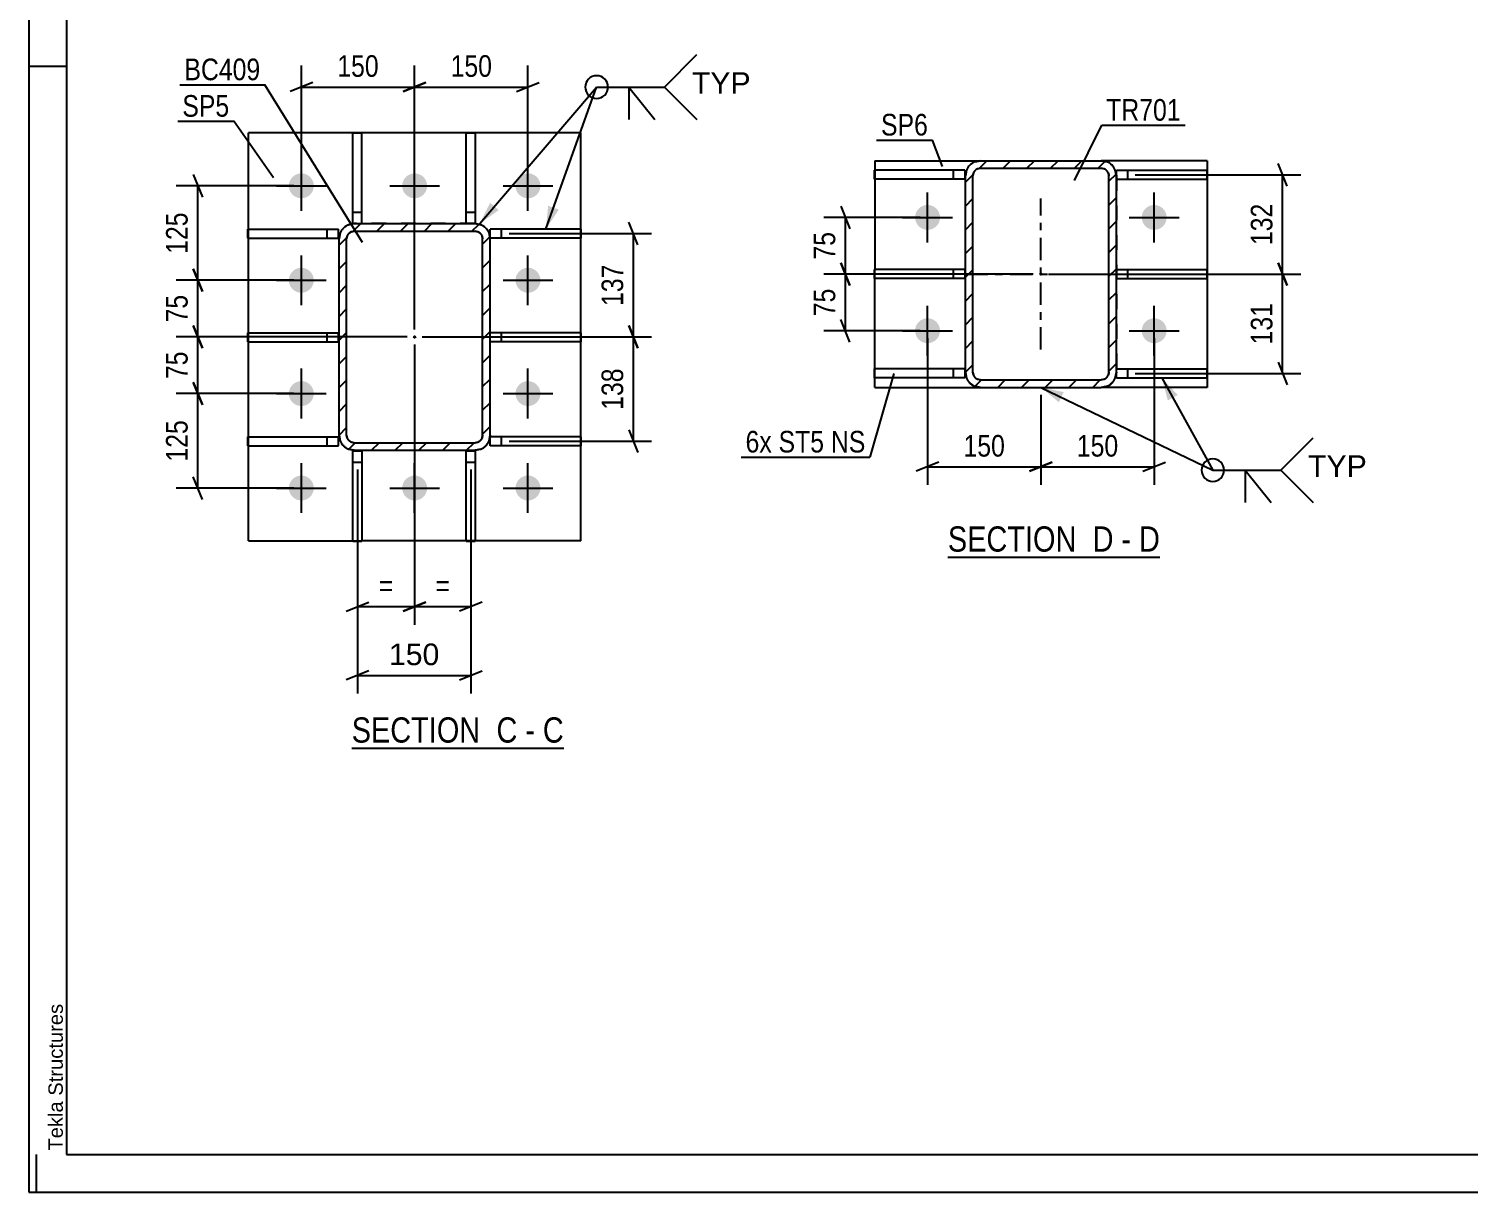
# Model space of a CAD drawing. Header units: millimetres. Extents: x -75 to 766, y -443 to 151.
# Drawn here: x -75.3 to 115.4, y -442.7 to -288.7 of the extents above; entities that cross this region are included whole.
import ezdxf

# ---------------------------------------------------------------- set-up
doc = ezdxf.new("R2010")
doc.units = ezdxf.units.MM
doc.linetypes.add('DXK_LINE_DOT2', pattern=[3.9198, 1.9599, -1.9599])
doc.linetypes.add('DXK_LINE_DOT3', pattern=[5.9187, 2.979, -0.9799, 0.9799, -0.9799])
doc.styles.add('Arial', font='ARIAL.TTF', dxfattribs={"height": 0.2})
doc.styles.add('Arial Narrow', font='ARIALN.TTF', dxfattribs={"height": 0.2})

# ---------------------------------------------------------------- blocks, each defined once
blk = doc.blocks.new('Unknown-761549991-1163')
at = {"color": 5, "linetype": 'Continuous'}
for p, q in [((-75.27, 151.27), (-75.27, -442.73)), ((-70.27, 146.27), (-70.27, -437.73)), ((-70.27, -293.73), (-75.27, -293.73)), ((-74.27, -442.73), (-74.27, -437.73)), ((-70.27, -437.73), (760.73, -437.73)), ((-75.27, -442.73), (765.73, -442.73))]:
    blk.add_line(p, q, dxfattribs=at)
at = {"color": 174, "linetype": 'Continuous', "style": 'Arial'}
blk.add_text('Tekla Structures', height=1.9102, rotation=90, dxfattribs=at).set_placement((-70.77, -437.23))
blk = doc.blocks.new('Unknown-761549991-14 - 3714')
at = {"color": 6, "linetype": 'Continuous'}
blk.add_line((-32.53, -383.97), (-4.46, -383.97), dxfattribs=at)
at = {"color": 0, "linetype": 'Continuous'}
for points in [[(-14.42, -383.22), (-14.42, -379.72), (-32.53, -379.72), (-32.53, -383.22)], [(-10.6, -383.22), (-10.6, -379.72), (-13.37, -379.72), (-13.37, -383.22)], [(-8.28, -383.22), (-8.28, -379.72), (-9.55, -379.72), (-9.55, -383.22)], [(-4.46, -383.22), (-4.46, -379.72), (-7.23, -379.72), (-7.23, -383.22)]]:
    blk.add_wipeout(points, dxfattribs=at)
at = {"color": 7, "linetype": 'Continuous', "style": 'Arial Narrow'}
for s, p in [('SECTION ', (-32.53, -383.22)), ('C', (-13.37, -383.22)), ('C', (-7.23, -383.22)), ('-', (-9.55, -383.22))]:
    blk.add_text(s, height=3.34, dxfattribs=at).set_placement(p)
blk = doc.blocks.new('Unknown-761549991-17 - 1976')
at = {"color": 6, "linetype": 'Continuous'}
blk.add_line((46.38, -358.69), (74.45, -358.69), dxfattribs=at)
at = {"color": 0, "linetype": 'Continuous'}
for points in [[(64.49, -357.94), (64.49, -354.44), (46.38, -354.44), (46.38, -357.94)], [(68.31, -357.94), (68.31, -354.44), (65.54, -354.44), (65.54, -357.94)], [(70.63, -357.94), (70.63, -354.44), (69.36, -354.44), (69.36, -357.94)], [(74.45, -357.94), (74.45, -354.44), (71.68, -354.44), (71.68, -357.94)]]:
    blk.add_wipeout(points, dxfattribs=at)
at = {"color": 7, "linetype": 'Continuous', "style": 'Arial Narrow'}
for s, p in [('SECTION ', (46.38, -357.94)), ('D', (65.54, -357.94)), ('D', (71.68, -357.94)), ('-', (69.36, -357.94))]:
    blk.add_text(s, height=3.34, dxfattribs=at).set_placement(p)
blk = doc.blocks.new('Part-761549991-3776 - 3714')
at = {"color": 2, "linetype": 'Continuous'}
for p, q in [((-2.2, -315.24), (-14.2, -315.24)), ((-14.2, -316.44), (-14.2, -315.24)), ((-2.2, -316.44), (-14.2, -316.44)), ((-2.2, -315.24), (-2.2, -316.44))]:
    blk.add_line(p, q, dxfattribs=at)
at = {"color": 7, "linetype": 'DXK_LINE_DOT2'}
blk.add_line((-12.7, -316.44), (-12.7, -315.24), dxfattribs=at)
blk = doc.blocks.new('Bolt-761549991-3725 - 3714')
at = {"linetype": 'Continuous'}
for points in [[(-40.85, -309.52, -1), (-37.55, -309.52, -1)], [(-25.85, -309.52, -1), (-22.55, -309.52, -1)], [(-10.85, -309.52, -1), (-7.55, -309.52, -1)], [(-40.85, -322.02, -1), (-37.55, -322.02, -1)], [(-10.85, -322.02, -1), (-7.55, -322.02, -1)], [(-40.85, -337.02, -1), (-37.55, -337.02, -1)], [(-10.85, -337.02, -1), (-7.55, -337.02, -1)], [(-40.85, -349.52, -1), (-37.55, -349.52, -1)], [(-25.85, -349.52, -1), (-22.55, -349.52, -1)], [(-10.85, -349.52, -1), (-7.55, -349.52, -1)]]:
    blk.add_hatch(color=1, dxfattribs=at).paths.add_polyline_path(points)
at = {"color": 1, "linetype": 'Continuous'}
for p, q in [((-39.2, -312.82), (-39.2, -306.22)), ((-24.2, -312.82), (-24.2, -306.22)), ((-9.2, -312.82), (-9.2, -306.22)), ((-42.5, -309.52), (-35.9, -309.52)), ((-27.5, -309.52), (-20.9, -309.52)), ((-12.5, -309.52), (-5.9, -309.52)), ((-39.2, -325.32), (-39.2, -318.72)), ((-9.2, -325.32), (-9.2, -318.72)), ((-42.5, -322.02), (-35.9, -322.02)), ((-12.5, -322.02), (-5.9, -322.02)), ((-39.2, -340.32), (-39.2, -333.72)), ((-9.2, -340.32), (-9.2, -333.72)), ((-42.5, -337.02), (-35.9, -337.02)), ((-12.5, -337.02), (-5.9, -337.02)), ((-39.2, -352.82), (-39.2, -346.22)), ((-24.2, -352.82), (-24.2, -346.22)), ((-9.2, -352.82), (-9.2, -346.22)), ((-42.5, -349.52), (-35.9, -349.52)), ((-27.5, -349.52), (-20.9, -349.52)), ((-12.5, -349.52), (-5.9, -349.52))]:
    blk.add_line(p, q, dxfattribs=at)
blk = doc.blocks.new('Part-761549991-3777 - 3714')
at = {"color": 2, "linetype": 'Continuous'}
for p, q in [((-2.2, -328.99), (-14.2, -328.99)), ((-2.2, -328.99), (-2.2, -330.19)), ((-2.2, -330.19), (-14.2, -330.19))]:
    blk.add_line(p, q, dxfattribs=at)
at = {"color": 7, "linetype": 'DXK_LINE_DOT2'}
for p, q in [((-14.2, -330.19), (-14.2, -328.99)), ((-12.7, -330.19), (-12.7, -328.99))]:
    blk.add_line(p, q, dxfattribs=at)
blk = doc.blocks.new('Part-761549991-3745 - 3714')
at = {"color": 2, "linetype": 'Continuous'}
for p, q in [((-2.2, -302.52), (-46.2, -302.52)), ((-46.2, -315.24), (-46.2, -302.52)), ((-2.2, -356.52), (-2.2, -302.52)), ((-46.2, -328.99), (-46.2, -316.44)), ((-46.2, -342.74), (-46.2, -330.19)), ((-46.2, -356.52), (-46.2, -343.94)), ((-46.2, -356.52), (-32.38, -356.52)), ((-17.38, -356.52), (-31.18, -356.52)), ((-2.2, -356.52), (-16.18, -356.52))]:
    blk.add_line(p, q, dxfattribs=at)
at = {"color": 7, "linetype": 'DXK_LINE_DOT2'}
for p, q in [((-46.2, -316.44), (-46.2, -315.24)), ((-46.2, -330.19), (-46.2, -328.99)), ((-46.2, -343.94), (-46.2, -342.74)), ((-32.38, -356.52), (-31.18, -356.52)), ((-16.18, -356.52), (-17.38, -356.52))]:
    blk.add_line(p, q, dxfattribs=at)
blk = doc.blocks.new('Part-761549991-3775 - 3714')
at = {"color": 2, "linetype": 'Continuous'}
for p, q in [((-2.2, -342.74), (-14.2, -342.74)), ((-14.2, -343.94), (-14.2, -342.74)), ((-2.2, -342.74), (-2.2, -343.94)), ((-2.2, -343.94), (-14.2, -343.94))]:
    blk.add_line(p, q, dxfattribs=at)
at = {"color": 7, "linetype": 'DXK_LINE_DOT2'}
blk.add_line((-12.7, -343.94), (-12.7, -342.74), dxfattribs=at)
blk = doc.blocks.new('Part-761549991-3778 - 3714')
at = {"color": 2, "linetype": 'Continuous'}
for p, q in [((-46.28, -343.94), (-46.28, -342.74)), ((-46.28, -342.74), (-34.28, -342.74)), ((-34.28, -343.94), (-34.28, -342.74)), ((-46.28, -343.94), (-34.28, -343.94))]:
    blk.add_line(p, q, dxfattribs=at)
at = {"color": 7, "linetype": 'DXK_LINE_DOT2'}
blk.add_line((-35.78, -343.94), (-35.78, -342.74), dxfattribs=at)
blk = doc.blocks.new('Part-761549991-3779 - 3714')
at = {"color": 2, "linetype": 'Continuous'}
for p, q in [((-46.28, -316.44), (-46.28, -315.24)), ((-46.28, -315.24), (-34.28, -315.24)), ((-46.28, -316.44), (-34.28, -316.44)), ((-34.28, -316.44), (-34.28, -315.24))]:
    blk.add_line(p, q, dxfattribs=at)
at = {"color": 7, "linetype": 'DXK_LINE_DOT2'}
blk.add_line((-35.78, -316.44), (-35.78, -315.24), dxfattribs=at)
blk = doc.blocks.new('Part-761549991-3780 - 3714')
at = {"color": 2, "linetype": 'Continuous'}
for p, q in [((-46.28, -330.19), (-46.28, -328.99)), ((-46.28, -328.99), (-34.28, -328.99)), ((-34.28, -330.19), (-34.28, -328.99)), ((-46.28, -330.19), (-34.28, -330.19))]:
    blk.add_line(p, q, dxfattribs=at)
at = {"color": 7, "linetype": 'DXK_LINE_DOT2'}
blk.add_line((-35.78, -330.19), (-35.78, -328.99), dxfattribs=at)
blk = doc.blocks.new('Part-761549991-3781 - 3714')
at = {"color": 2, "linetype": 'Continuous'}
for p, q in [((-32.38, -314.52), (-32.38, -302.52)), ((-32.38, -302.52), (-31.18, -302.52)), ((-31.18, -314.52), (-31.18, -302.52)), ((-32.38, -314.52), (-32.2, -314.52))]:
    blk.add_line(p, q, dxfattribs=at)
at = {"color": 7, "linetype": 'DXK_LINE_DOT2'}
for p, q in [((-32.38, -313.02), (-31.18, -313.02)), ((-32.2, -314.52), (-31.18, -314.52))]:
    blk.add_line(p, q, dxfattribs=at)
blk = doc.blocks.new('Part-761549991-3782 - 3714')
at = {"color": 2, "linetype": 'Continuous'}
for p, q in [((-17.38, -314.52), (-17.38, -302.52)), ((-17.38, -302.52), (-16.18, -302.52)), ((-16.18, -302.52), (-16.18, -314.52)), ((-16.18, -314.52), (-16.2, -314.52))]:
    blk.add_line(p, q, dxfattribs=at)
at = {"color": 7, "linetype": 'DXK_LINE_DOT2'}
for p, q in [((-17.38, -313.02), (-16.18, -313.02)), ((-16.18, -314.52), (-17.38, -314.52))]:
    blk.add_line(p, q, dxfattribs=at)
blk = doc.blocks.new('Part-761549991-3783 - 3714')
at = {"color": 2, "linetype": 'Continuous'}
for p, q in [((-32.38, -356.59), (-32.38, -344.59)), ((-32.38, -344.59), (-31.18, -344.59)), ((-31.18, -344.59), (-31.18, -356.59)), ((-31.18, -356.59), (-32.38, -356.59))]:
    blk.add_line(p, q, dxfattribs=at)
at = {"color": 7, "linetype": 'DXK_LINE_DOT2'}
blk.add_line((-32.38, -346.09), (-31.18, -346.09), dxfattribs=at)
blk = doc.blocks.new('Part-761549991-3784 - 3714')
at = {"color": 2, "linetype": 'Continuous'}
for p, q in [((-17.38, -356.59), (-17.38, -344.59)), ((-17.38, -344.59), (-16.18, -344.59)), ((-16.18, -344.59), (-16.18, -356.59)), ((-16.18, -356.59), (-17.38, -356.59))]:
    blk.add_line(p, q, dxfattribs=at)
at = {"color": 7, "linetype": 'DXK_LINE_DOT2'}
blk.add_line((-17.38, -346.09), (-16.18, -346.09), dxfattribs=at)
blk = doc.blocks.new('Part-761549991-3795 - 3714')
at = {"linetype": 'Continuous'}
h = blk.add_hatch(dxfattribs=at)
h.set_pattern_fill('', scale=0.7, style=0, pattern_type=0)
h.set_pattern_definition([(45, (-34.2012, -342.523), (-1.57154, 1.57154), [])])
h.paths.add_polyline_path([(-34.2, -316.52), (-34.2, -342.52), (-34.05, -343.29), (-33.62, -343.94), (-32.97, -344.37), (-32.2, -344.52), (-16.2, -344.52), (-15.44, -344.37), (-14.79, -343.94), (-14.35, -343.29), (-14.2, -342.52), (-14.2, -316.52), (-14.35, -315.76), (-14.79, -315.11), (-15.44, -314.68), (-16.2, -314.52), (-32.2, -314.52), (-32.97, -314.68), (-33.62, -315.11), (-34.05, -315.76)])
h.paths.add_polyline_path([(-32.91, -315.82), (-32.58, -315.6), (-32.2, -315.52), (-16.2, -315.52), (-15.82, -315.6), (-15.49, -315.82), (-15.28, -316.14), (-15.2, -316.52), (-15.2, -342.52), (-15.28, -342.91), (-15.49, -343.23), (-15.82, -343.45), (-16.2, -343.52), (-32.2, -343.52), (-32.58, -343.45), (-32.91, -343.23), (-33.13, -342.91), (-33.2, -342.52), (-33.2, -316.52), (-33.13, -316.14)])
blk.add_hatch(color=30, dxfattribs=at).paths.add_polyline_path([(-24.2, -329.62, -1), (-24.2, -329.42, -1)])
at = {"color": 7, "linetype": 'DXK_LINE_DOT2'}
for p, q in [((-32.97, -314.68), (-32.2, -314.52)), ((-16.2, -314.52), (-32.2, -314.52)), ((-16.2, -314.52), (-15.44, -314.68)), ((-34.2, -316.52), (-34.05, -315.76)), ((-33.13, -316.14), (-33.2, -316.52)), ((-32.2, -315.52), (-32.58, -315.6)), ((-32.2, -315.52), (-16.2, -315.52)), ((-15.82, -315.6), (-16.2, -315.52)), ((-15.2, -316.52), (-15.28, -316.14)), ((-14.35, -315.76), (-14.2, -316.52)), ((-34.2, -342.52), (-34.2, -316.52)), ((-33.2, -342.52), (-33.2, -316.52)), ((-15.2, -342.52), (-15.2, -316.52)), ((-14.2, -342.52), (-14.2, -316.52)), ((-34.05, -343.29), (-34.2, -342.52)), ((-33.2, -342.52), (-33.13, -342.91)), ((-15.28, -342.91), (-15.2, -342.52)), ((-14.2, -342.52), (-14.35, -343.29)), ((-32.2, -344.52), (-32.97, -344.37)), ((-32.58, -343.45), (-32.2, -343.52)), ((-32.2, -343.52), (-16.2, -343.52)), ((-32.2, -344.52), (-16.2, -344.52)), ((-16.2, -343.52), (-15.82, -343.45)), ((-15.44, -344.37), (-16.2, -344.52))]:
    blk.add_line(p, q, dxfattribs=at)
at = {"color": 2, "linetype": 'Continuous'}
for p, q in [((-32.2, -314.52), (-32.97, -314.68)), ((-32.2, -314.52), (-16.2, -314.52)), ((-15.44, -314.68), (-16.2, -314.52)), ((-34.05, -315.76), (-34.2, -316.52)), ((-33.2, -316.52), (-33.13, -316.14)), ((-32.58, -315.6), (-32.2, -315.52)), ((-32.2, -315.52), (-16.2, -315.52)), ((-16.2, -315.52), (-15.82, -315.6)), ((-15.28, -316.14), (-15.2, -316.52)), ((-14.2, -316.52), (-14.35, -315.76)), ((-34.2, -342.52), (-34.2, -316.52)), ((-33.2, -342.52), (-33.2, -316.52)), ((-15.2, -342.52), (-15.2, -316.52)), ((-14.2, -342.52), (-14.2, -316.52)), ((-34.2, -342.52), (-34.05, -343.29)), ((-33.13, -342.91), (-33.2, -342.52)), ((-15.2, -342.52), (-15.28, -342.91)), ((-14.35, -343.29), (-14.2, -342.52)), ((-32.97, -344.37), (-32.2, -344.52)), ((-32.2, -343.52), (-32.58, -343.45)), ((-32.2, -343.52), (-16.2, -343.52)), ((-32.2, -344.52), (-16.2, -344.52)), ((-15.82, -343.45), (-16.2, -343.52)), ((-16.2, -344.52), (-15.44, -344.37))]:
    blk.add_line(p, q, dxfattribs=at)
at = {"color": 30, "linetype": 'DXK_LINE_DOT3'}
blk.add_line((-24.2, -329.52), (-24.2, -329.52), dxfattribs=at)
at = {"color": 30, "linetype": 'Continuous'}
blk.add_circle((-24.2, -329.52), 0.1, dxfattribs=at)
at = {"color": 7, "linetype": 'DXK_LINE_DOT2'}
for centre, radius, start, end in [((-32.2, -316.52), 2, 112.5, 157.5), ((-32.2, -316.52), 1, 112.5, 157.5), ((-16.2, -316.52), 1, 22.5, 67.5), ((-16.2, -316.52), 2, 22.5, 67.5), ((-32.2, -342.52), 1, 202.5, 247.5), ((-16.2, -342.52), 1, 292.5, 337.5), ((-32.2, -342.52), 2, 202.5, 247.5), ((-16.2, -342.52), 2, 292.5, 337.5)]:
    blk.add_arc(centre, radius, start, end, dxfattribs=at)
at = {"color": 2, "linetype": 'Continuous'}
for centre, radius, start, end in [((-32.2, -316.52), 2, 112.5, 157.5), ((-32.2, -316.52), 1, 112.5, 157.5), ((-16.2, -316.52), 1, 22.5, 67.5), ((-16.2, -316.52), 2, 22.5, 67.5), ((-32.2, -342.52), 1, 202.5, 247.5), ((-16.2, -342.52), 1, 292.5, 337.5), ((-32.2, -342.52), 2, 202.5, 247.5), ((-16.2, -342.52), 2, 292.5, 337.5)]:
    blk.add_arc(centre, radius, start, end, dxfattribs=at)
blk = doc.blocks.new('Part-761549991-2040 - 1976')
at = {"color": 2, "linetype": 'Continuous'}
for p, q in [((68.69, -308.65), (68.69, -307.45)), ((68.69, -307.45), (80.69, -307.45)), ((68.69, -308.65), (80.69, -308.65)), ((80.69, -308.65), (80.69, -307.45))]:
    blk.add_line(p, q, dxfattribs=at)
at = {"color": 7, "linetype": 'DXK_LINE_DOT2'}
blk.add_line((70.19, -308.65), (70.19, -307.45), dxfattribs=at)
blk = doc.blocks.new('Part-761549991-2016 - 1976')
at = {"color": 2, "linetype": 'Continuous'}
for p, q in [((68.69, -334.95), (68.69, -333.75)), ((68.69, -333.75), (80.69, -333.75)), ((68.69, -334.95), (80.69, -334.95)), ((80.69, -334.95), (80.69, -333.75))]:
    blk.add_line(p, q, dxfattribs=at)
at = {"color": 7, "linetype": 'DXK_LINE_DOT2'}
blk.add_line((70.19, -334.95), (70.19, -333.75), dxfattribs=at)
blk = doc.blocks.new('Part-761549991-1992 - 1976')
at = {"linetype": 'Continuous'}
h = blk.add_hatch(dxfattribs=at)
h.set_pattern_fill('', scale=0.7, style=0, pattern_type=0)
h.set_pattern_definition([(45, (48.6936, -334.1975), (-1.57154, 1.57154), [])])
h.paths.add_polyline_path([(48.69, -308.2), (48.69, -334.2), (48.85, -334.96), (49.28, -335.61), (49.93, -336.05), (50.69, -336.2), (66.69, -336.2), (67.46, -336.05), (68.11, -335.61), (68.54, -334.96), (68.69, -334.2), (68.69, -308.2), (68.54, -307.43), (68.11, -306.78), (67.46, -306.35), (66.69, -306.2), (50.69, -306.2), (49.93, -306.35), (49.28, -306.78), (48.85, -307.43)])
h.paths.add_polyline_path([(49.99, -307.49), (50.31, -307.27), (50.69, -307.2), (66.69, -307.2), (67.08, -307.27), (67.4, -307.49), (67.62, -307.81), (67.69, -308.2), (67.69, -334.2), (67.62, -334.58), (67.4, -334.9), (67.08, -335.12), (66.69, -335.2), (50.69, -335.2), (50.31, -335.12), (49.99, -334.9), (49.77, -334.58), (49.69, -334.2), (49.69, -308.2), (49.77, -307.81)])
blk.add_hatch(color=30, dxfattribs=at).paths.add_polyline_path([(58.69, -321.3, -1), (58.69, -321.1, -1)])
at = {"color": 7, "linetype": 'DXK_LINE_DOT2'}
for p, q in [((49.93, -306.35), (50.69, -306.2)), ((50.69, -306.2), (66.69, -306.2)), ((66.69, -306.2), (67.46, -306.35)), ((48.69, -308.2), (48.85, -307.43)), ((48.69, -334.2), (48.69, -308.2)), ((49.77, -307.81), (49.69, -308.2)), ((49.69, -334.2), (49.69, -308.2)), ((50.69, -307.2), (50.31, -307.27)), ((50.69, -307.2), (66.69, -307.2)), ((67.08, -307.27), (66.69, -307.2)), ((67.69, -308.2), (67.62, -307.81)), ((67.69, -334.2), (67.69, -308.2)), ((68.54, -307.43), (68.69, -308.2)), ((68.69, -308.2), (68.69, -334.2)), ((48.85, -334.96), (48.69, -334.2)), ((49.69, -334.2), (49.77, -334.58)), ((50.31, -335.12), (50.69, -335.2)), ((50.69, -335.2), (66.69, -335.2)), ((66.69, -335.2), (67.08, -335.12)), ((67.62, -334.58), (67.69, -334.2)), ((68.69, -334.2), (68.54, -334.96)), ((50.69, -336.2), (49.93, -336.05)), ((50.69, -336.2), (66.69, -336.2)), ((67.46, -336.05), (66.69, -336.2))]:
    blk.add_line(p, q, dxfattribs=at)
at = {"color": 2, "linetype": 'Continuous'}
for p, q in [((50.69, -306.2), (49.93, -306.35)), ((50.69, -306.2), (66.69, -306.2)), ((67.46, -306.35), (66.69, -306.2)), ((48.85, -307.43), (48.69, -308.2)), ((48.69, -334.2), (48.69, -308.2)), ((49.69, -308.2), (49.77, -307.81)), ((49.69, -334.2), (49.69, -308.2)), ((50.31, -307.27), (50.69, -307.2)), ((50.69, -307.2), (66.69, -307.2)), ((66.69, -307.2), (67.08, -307.27)), ((67.62, -307.81), (67.69, -308.2)), ((67.69, -334.2), (67.69, -308.2)), ((68.69, -308.2), (68.54, -307.43)), ((68.69, -334.2), (68.69, -308.2)), ((68.69, -308.2), (68.69, -308.2)), ((48.69, -334.2), (48.85, -334.96)), ((49.77, -334.58), (49.69, -334.2)), ((50.69, -335.2), (50.31, -335.12)), ((50.69, -335.2), (66.69, -335.2)), ((67.08, -335.12), (66.69, -335.2)), ((67.69, -334.2), (67.62, -334.58)), ((68.54, -334.96), (68.69, -334.2)), ((49.93, -336.05), (50.69, -336.2)), ((50.69, -336.2), (66.69, -336.2)), ((66.69, -336.2), (67.46, -336.05))]:
    blk.add_line(p, q, dxfattribs=at)
at = {"color": 7, "linetype": 'DXK_LINE_DOT3'}
for p, q in [((58.69, -331.2), (58.69, -311.2)), ((48.69, -321.2), (68.69, -321.2))]:
    blk.add_line(p, q, dxfattribs=at)
at = {"color": 30, "linetype": 'DXK_LINE_DOT3'}
blk.add_line((58.69, -321.2), (58.69, -321.2), dxfattribs=at)
at = {"color": 30, "linetype": 'Continuous'}
blk.add_circle((58.69, -321.2), 0.1, dxfattribs=at)
at = {"color": 7, "linetype": 'DXK_LINE_DOT2'}
for centre, radius, start, end in [((50.69, -308.2), 2, 112.5, 157.5), ((66.69, -308.2), 2, 22.5, 67.5), ((50.69, -308.2), 1, 112.5, 157.5), ((66.69, -308.2), 1, 22.5, 67.5), ((50.69, -334.2), 2, 202.5, 247.5), ((50.69, -334.2), 1, 202.5, 247.5), ((66.69, -334.2), 1, 292.5, 337.5), ((66.69, -334.2), 2, 292.5, 337.5)]:
    blk.add_arc(centre, radius, start, end, dxfattribs=at)
at = {"color": 2, "linetype": 'Continuous'}
for centre, radius, start, end in [((50.69, -308.2), 2, 112.5, 157.5), ((66.69, -308.2), 2, 22.5, 67.5), ((50.69, -308.2), 1, 112.5, 157.5), ((66.69, -308.2), 1, 22.5, 67.5), ((50.69, -334.2), 2, 202.5, 247.5), ((50.69, -334.2), 1, 202.5, 247.5), ((66.69, -334.2), 1, 292.5, 337.5), ((66.69, -334.2), 2, 292.5, 337.5)]:
    blk.add_arc(centre, radius, start, end, dxfattribs=at)
blk = doc.blocks.new('Part-761549991-2050 - 1976')
at = {"color": 2, "linetype": 'Continuous'}
for p, q in [((48.62, -333.75), (36.62, -333.75)), ((36.62, -333.75), (36.62, -334.95)), ((48.62, -334.95), (36.62, -334.95)), ((48.62, -333.75), (48.62, -334.95))]:
    blk.add_line(p, q, dxfattribs=at)
at = {"color": 7, "linetype": 'DXK_LINE_DOT2'}
blk.add_line((47.12, -334.95), (47.12, -333.75), dxfattribs=at)
blk = doc.blocks.new('Part-761549991-2031 - 1976')
at = {"color": 2, "linetype": 'Continuous'}
for p, q in [((36.69, -306.2), (36.69, -307.45)), ((36.69, -306.2), (50.69, -306.2)), ((80.69, -306.2), (66.69, -306.2)), ((80.69, -306.2), (80.69, -336.2)), ((36.69, -308.65), (36.69, -320.6)), ((36.69, -333.75), (36.69, -321.8)), ((36.69, -336.2), (36.69, -334.95)), ((36.69, -336.2), (50.69, -336.2)), ((80.69, -336.2), (66.69, -336.2))]:
    blk.add_line(p, q, dxfattribs=at)
at = {"color": 7, "linetype": 'DXK_LINE_DOT2'}
for p, q in [((36.69, -306.2), (36.69, -321.8)), ((50.69, -306.2), (66.69, -306.2)), ((36.69, -307.45), (36.69, -308.65)), ((36.69, -321.8), (36.69, -320.6)), ((36.69, -334.95), (36.69, -333.75)), ((50.69, -336.2), (66.69, -336.2))]:
    blk.add_line(p, q, dxfattribs=at)
blk = doc.blocks.new('Part-761549991-2045 - 1976')
at = {"color": 2, "linetype": 'Continuous'}
for p, q in [((68.69, -321.8), (68.69, -320.6)), ((68.69, -320.6), (80.69, -320.6)), ((68.69, -321.8), (80.69, -321.8)), ((80.69, -321.8), (80.69, -320.6))]:
    blk.add_line(p, q, dxfattribs=at)
at = {"color": 7, "linetype": 'DXK_LINE_DOT2'}
blk.add_line((70.19, -321.8), (70.19, -320.6), dxfattribs=at)
blk = doc.blocks.new('Part-761549991-2055 - 1976')
at = {"color": 2, "linetype": 'Continuous'}
for p, q in [((48.62, -307.45), (36.62, -307.45)), ((36.62, -307.45), (36.62, -308.65)), ((48.62, -308.65), (36.62, -308.65)), ((48.62, -307.45), (48.62, -308.65))]:
    blk.add_line(p, q, dxfattribs=at)
at = {"color": 7, "linetype": 'DXK_LINE_DOT2'}
blk.add_line((47.12, -308.65), (47.12, -307.45), dxfattribs=at)
blk = doc.blocks.new('Bolt-761549991-2124 - 1976')
at = {"linetype": 'Continuous'}
for points in [[(42.04, -313.7, -1), (45.34, -313.7, -1)], [(72.04, -313.7, -1), (75.34, -313.7, -1)], [(42.04, -328.7, -1), (45.34, -328.7, -1)], [(72.04, -328.7, -1), (75.34, -328.7, -1)]]:
    blk.add_hatch(color=1, dxfattribs=at).paths.add_polyline_path(points)
at = {"color": 1, "linetype": 'Continuous'}
for p, q in [((43.69, -317), (43.69, -310.4)), ((73.69, -317), (73.69, -310.4)), ((40.39, -313.7), (46.99, -313.7)), ((70.39, -313.7), (76.99, -313.7)), ((43.69, -332), (43.69, -325.4)), ((73.69, -332), (73.69, -325.4)), ((40.39, -328.7), (46.99, -328.7)), ((70.39, -328.7), (76.99, -328.7))]:
    blk.add_line(p, q, dxfattribs=at)
blk = doc.blocks.new('Part-761549991-2060 - 1976')
at = {"color": 2, "linetype": 'Continuous'}
for p, q in [((48.62, -320.6), (36.62, -320.6)), ((36.62, -320.6), (36.62, -321.8)), ((48.62, -321.8), (36.62, -321.8)), ((48.62, -320.6), (48.62, -321.8))]:
    blk.add_line(p, q, dxfattribs=at)
at = {"color": 7, "linetype": 'DXK_LINE_DOT2'}
blk.add_line((47.12, -321.8), (47.12, -320.6), dxfattribs=at)
blk = doc.blocks.new('StraightDimension-761549991-3846 - 3714')
at = {"color": 7, "linetype": 'Continuous'}
for p, q in [((5.35, -317.34), (4.15, -314.34)), ((-11.7, -315.84), (7.15, -315.84)), ((4.75, -329.52), (4.75, -315.84)), ((-23.2, -329.52), (7.15, -329.52)), ((4.15, -328.02), (5.35, -331.02))]:
    blk.add_line(p, q, dxfattribs=at)
at = {"color": 0}
blk.add_wipeout([(4, -319.34), (-0.2, -319.34), (-0.2, -326.02), (4, -326.02)], dxfattribs=at)
at = {"color": 3, "style": 'Arial Narrow'}
blk.add_text('137', height=2.863, rotation=90.0002, dxfattribs=at).set_placement((3.4, -325.42))
blk = doc.blocks.new('StraightDimension-761549991-12949 - 3714')
at = {"color": 7, "linetype": 'Continuous'}
for p, q in [((-24.2, -330.52), (-24.2, -367.62)), ((-31.78, -347.09), (-31.78, -367.62)), ((-33.28, -365.82), (-30.28, -364.62)), ((-31.78, -365.22), (-24.2, -365.22)), ((-22.7, -364.62), (-25.7, -365.82))]:
    blk.add_line(p, q, dxfattribs=at)
at = {"color": 0}
blk.add_wipeout([(-26.43, -364.47), (-26.43, -360.27), (-29.55, -360.27), (-29.55, -364.47)], dxfattribs=at)
at = {"color": 3, "style": 'Arial Narrow'}
blk.add_text('=', height=2.86, dxfattribs=at).set_placement((-28.95, -363.87))
blk = doc.blocks.new('StraightDimension-761549991-14844 - 3714')
at = {"color": 7, "linetype": 'Continuous'}
for p, q in [((-31.78, -347.09), (-31.78, -376.72)), ((-16.78, -347.09), (-16.78, -376.72)), ((-30.28, -373.72), (-33.28, -374.92)), ((-31.78, -374.32), (-16.78, -374.32)), ((-18.28, -374.92), (-15.28, -373.72))]:
    blk.add_line(p, q, dxfattribs=at)
at = {"color": 0}
blk.add_wipeout([(-20.34, -373.57), (-20.34, -369.37), (-28.21, -369.37), (-28.21, -373.57)], dxfattribs=at)
at = {"color": 3, "style": 'Arial'}
blk.add_text('150', height=2.865, dxfattribs=at).set_placement((-27.61, -372.97))
blk = doc.blocks.new('StraightDimension-761549991-3870 - 3714')
at = {"color": 7, "linetype": 'Continuous'}
for p, q in [((-25.2, -329.52), (-55.75, -329.52)), ((-53.5, -328.02), (-52.3, -331.02)), ((-52.9, -337.02), (-52.9, -329.52)), ((-52.3, -338.52), (-53.5, -335.52)), ((-40.2, -337.02), (-55.75, -337.02))]:
    blk.add_line(p, q, dxfattribs=at)
at = {"color": 0}
blk.add_wipeout([(-53.65, -330.84), (-57.85, -330.84), (-57.85, -335.7), (-53.65, -335.7)], dxfattribs=at)
at = {"color": 3, "style": 'Arial Narrow'}
blk.add_text('75', height=2.863, rotation=90.0002, dxfattribs=at).set_placement((-54.25, -335.1))
blk = doc.blocks.new('StraightDimension-761549991-3832 - 3714')
at = {"color": 7, "linetype": 'Continuous'}
for p, q in [((-39.2, -308.52), (-39.2, -293.59)), ((-24.2, -328.52), (-24.2, -293.59)), ((-37.7, -295.84), (-40.7, -297.04)), ((-39.2, -296.44), (-24.2, -296.44)), ((-25.7, -297.04), (-22.7, -295.84))]:
    blk.add_line(p, q, dxfattribs=at)
at = {"color": 0}
blk.add_wipeout([(-28.36, -295.69), (-28.36, -291.49), (-35.04, -291.49), (-35.04, -295.69)], dxfattribs=at)
at = {"color": 3, "style": 'Arial Narrow'}
blk.add_text('150', height=2.863, dxfattribs=at).set_placement((-34.44, -295.09))
blk = doc.blocks.new('StraightDimension-761549991-3833 - 3714')
at = {"color": 7, "linetype": 'Continuous'}
for p, q in [((-24.2, -328.52), (-24.2, -293.59)), ((-9.2, -308.52), (-9.2, -293.59)), ((-22.7, -295.84), (-25.7, -297.04)), ((-24.2, -296.44), (-9.2, -296.44)), ((-10.7, -297.04), (-7.7, -295.84))]:
    blk.add_line(p, q, dxfattribs=at)
at = {"color": 0}
blk.add_wipeout([(-13.36, -295.69), (-13.36, -291.49), (-20.04, -291.49), (-20.04, -295.69)], dxfattribs=at)
at = {"color": 3, "style": 'Arial Narrow'}
blk.add_text('150', height=2.863, dxfattribs=at).set_placement((-19.44, -295.09))
blk = doc.blocks.new('StraightDimension-761549991-3835 - 3714')
at = {"color": 7, "linetype": 'Continuous'}
for p, q in [((-23.2, -329.52), (7.15, -329.52)), ((5.35, -331.02), (4.15, -328.02)), ((4.75, -343.34), (4.75, -329.52)), ((4.15, -341.84), (5.35, -344.84)), ((-11.7, -343.34), (7.15, -343.34))]:
    blk.add_line(p, q, dxfattribs=at)
at = {"color": 0}
blk.add_wipeout([(4, -333.09), (-0.2, -333.09), (-0.2, -339.77), (4, -339.77)], dxfattribs=at)
at = {"color": 3, "style": 'Arial Narrow'}
blk.add_text('138', height=2.863, rotation=90.0002, dxfattribs=at).set_placement((3.4, -339.17))
blk = doc.blocks.new('StraightDimension-761549991-3858 - 3714')
at = {"color": 7, "linetype": 'Continuous'}
for p, q in [((-53.5, -308.02), (-52.3, -311.02)), ((-40.2, -309.52), (-55.75, -309.52)), ((-52.9, -322.02), (-52.9, -309.52)), ((-40.2, -322.02), (-55.75, -322.02)), ((-52.3, -323.52), (-53.5, -320.52))]:
    blk.add_line(p, q, dxfattribs=at)
at = {"color": 0}
blk.add_wipeout([(-53.65, -312.43), (-57.85, -312.43), (-57.85, -319.12), (-53.65, -319.12)], dxfattribs=at)
at = {"color": 3, "style": 'Arial Narrow'}
blk.add_text('125', height=2.863, rotation=90.0002, dxfattribs=at).set_placement((-54.25, -318.52))
blk = doc.blocks.new('StraightDimension-761549991-3859 - 3714')
at = {"color": 7, "linetype": 'Continuous'}
for p, q in [((-40.2, -322.02), (-55.75, -322.02)), ((-53.5, -320.52), (-52.3, -323.52)), ((-52.9, -329.52), (-52.9, -322.02)), ((-25.2, -329.52), (-55.75, -329.52)), ((-52.3, -331.02), (-53.5, -328.02))]:
    blk.add_line(p, q, dxfattribs=at)
at = {"color": 0}
blk.add_wipeout([(-53.65, -323.34), (-57.85, -323.34), (-57.85, -328.2), (-53.65, -328.2)], dxfattribs=at)
at = {"color": 3, "style": 'Arial Narrow'}
blk.add_text('75', height=2.863, rotation=90.0002, dxfattribs=at).set_placement((-54.25, -327.6))
blk = doc.blocks.new('StraightDimension-761549991-3881 - 3714')
at = {"color": 7, "linetype": 'Continuous'}
for p, q in [((-53.5, -335.52), (-52.3, -338.52)), ((-40.2, -337.02), (-55.75, -337.02)), ((-52.9, -349.52), (-52.9, -337.02)), ((-52.3, -351.02), (-53.5, -348.02)), ((-40.2, -349.52), (-55.75, -349.52))]:
    blk.add_line(p, q, dxfattribs=at)
at = {"color": 0}
blk.add_wipeout([(-53.65, -339.93), (-57.85, -339.93), (-57.85, -346.62), (-53.65, -346.62)], dxfattribs=at)
at = {"color": 3, "style": 'Arial Narrow'}
blk.add_text('125', height=2.863, rotation=90.0002, dxfattribs=at).set_placement((-54.25, -346.02))
blk = doc.blocks.new('StraightDimension-761549991-12948 - 3714')
at = {"color": 7, "linetype": 'Continuous'}
for p, q in [((-24.2, -330.52), (-24.2, -367.62)), ((-16.78, -347.09), (-16.78, -367.62)), ((-25.7, -365.82), (-22.7, -364.62)), ((-24.2, -365.22), (-16.78, -365.22)), ((-15.28, -364.62), (-18.28, -365.82))]:
    blk.add_line(p, q, dxfattribs=at)
at = {"color": 0}
blk.add_wipeout([(-18.93, -364.47), (-18.93, -360.27), (-22.05, -360.27), (-22.05, -364.47)], dxfattribs=at)
at = {"color": 3, "style": 'Arial Narrow'}
blk.add_text('=', height=2.86, dxfattribs=at).set_placement((-21.45, -363.87))
blk = doc.blocks.new('StraightDimension-761549991-2293 - 1976')
at = {"color": 7, "linetype": 'Continuous'}
for p, q in [((32.22, -312.2), (33.42, -315.2)), ((42.69, -313.7), (29.97, -313.7)), ((32.82, -321.2), (32.82, -313.7)), ((33.42, -322.7), (32.22, -319.7)), ((57.69, -321.2), (29.97, -321.2))]:
    blk.add_line(p, q, dxfattribs=at)
at = {"color": 0}
blk.add_wipeout([(32.07, -315.02), (27.87, -315.02), (27.87, -319.88), (32.07, -319.88)], dxfattribs=at)
at = {"color": 3, "style": 'Arial Narrow'}
blk.add_text('75', height=2.863, rotation=90.0002, dxfattribs=at).set_placement((31.47, -319.28))
blk = doc.blocks.new('StraightDimension-761549991-2170 - 1976')
at = {"color": 7, "linetype": 'Continuous'}
for p, q in [((91.29, -309.55), (90.09, -306.55)), ((71.19, -308.05), (93.09, -308.05)), ((90.69, -321.2), (90.69, -308.05)), ((90.09, -319.7), (91.29, -322.7)), ((59.69, -321.2), (93.09, -321.2))]:
    blk.add_line(p, q, dxfattribs=at)
at = {"color": 0}
blk.add_wipeout([(89.94, -311.28), (85.74, -311.28), (85.74, -317.96), (89.94, -317.96)], dxfattribs=at)
at = {"color": 3, "style": 'Arial Narrow'}
blk.add_text('132', height=2.863, rotation=90.0002, dxfattribs=at).set_placement((89.34, -317.36))
blk = doc.blocks.new('StraightDimension-761549991-2196 - 1976')
at = {"color": 7, "linetype": 'Continuous'}
for p, q in [((91.29, -322.7), (90.09, -319.7)), ((59.69, -321.2), (93.09, -321.2)), ((90.69, -334.35), (90.69, -321.2)), ((90.09, -332.85), (91.29, -335.85)), ((71.19, -334.35), (93.09, -334.35))]:
    blk.add_line(p, q, dxfattribs=at)
at = {"color": 0}
blk.add_wipeout([(89.94, -324.43), (85.74, -324.43), (85.74, -331.11), (89.94, -331.11)], dxfattribs=at)
at = {"color": 3, "style": 'Arial Narrow'}
blk.add_text('131', height=2.863, rotation=90.0002, dxfattribs=at).set_placement((89.34, -330.51))
blk = doc.blocks.new('StraightDimension-761549991-2309 - 1976')
at = {"color": 7, "linetype": 'Continuous'}
for p, q in [((32.22, -319.7), (33.42, -322.7)), ((57.69, -321.2), (29.97, -321.2)), ((32.82, -328.7), (32.82, -321.2)), ((33.42, -330.2), (32.22, -327.2)), ((42.69, -328.7), (29.97, -328.7))]:
    blk.add_line(p, q, dxfattribs=at)
at = {"color": 0}
blk.add_wipeout([(32.07, -322.52), (27.87, -322.52), (27.87, -327.38), (32.07, -327.38)], dxfattribs=at)
at = {"color": 3, "style": 'Arial Narrow'}
blk.add_text('75', height=2.863, rotation=90.0002, dxfattribs=at).set_placement((31.47, -326.78))
blk = doc.blocks.new('StraightDimension-761549991-16200 - 1976')
at = {"color": 7, "linetype": 'Continuous'}
for p, q in [((73.69, -329.7), (73.69, -349.11)), ((58.69, -337.2), (58.69, -349.11)), ((60.19, -346.11), (57.19, -347.31)), ((58.69, -346.71), (73.69, -346.71)), ((72.19, -347.31), (75.19, -346.11))]:
    blk.add_line(p, q, dxfattribs=at)
at = {"color": 0}
blk.add_wipeout([(69.54, -345.96), (69.54, -341.76), (62.85, -341.76), (62.85, -345.96)], dxfattribs=at)
at = {"color": 3, "style": 'Arial Narrow'}
blk.add_text('150', height=2.863, dxfattribs=at).set_placement((63.45, -345.36))
blk = doc.blocks.new('StraightDimension-761549991-16201 - 1976')
at = {"color": 7, "linetype": 'Continuous'}
for p, q in [((43.69, -329.7), (43.69, -349.11)), ((58.69, -337.2), (58.69, -349.11)), ((45.19, -346.11), (42.19, -347.31)), ((43.69, -346.71), (58.69, -346.71)), ((57.19, -347.31), (60.19, -346.11))]:
    blk.add_line(p, q, dxfattribs=at)
at = {"color": 0}
blk.add_wipeout([(54.54, -345.96), (54.54, -341.76), (47.85, -341.76), (47.85, -345.96)], dxfattribs=at)
at = {"color": 3, "style": 'Arial Narrow'}
blk.add_text('150', height=2.863, dxfattribs=at).set_placement((48.45, -345.36))
blk = doc.blocks.new('WeldMark-761549991-14924 - 3714')
at = {"linetype": 'Continuous'}
for points in [[(-13.07, -312.73), (-15.59, -314.52), (-14.21, -311.76)], [(-5.12, -312.67), (-6.83, -315.24), (-6.53, -312.16)]]:
    blk.add_hatch(color=30, dxfattribs=at).paths.add_polyline_path(points)
at = {"color": 30, "linetype": 'Continuous'}
for p, q in [((-15.59, -314.52), (-0.11, -296.44)), ((-6.83, -315.24), (-0.11, -296.44)), ((-0.11, -296.44), (8.89, -296.44))]:
    blk.add_line(p, q, dxfattribs=at)
at = {"color": 3, "linetype": 'Continuous'}
for q in [(7.6, -300.73), (4.17, -300.73)]:
    blk.add_line((4.17, -296.44), q, dxfattribs=at)
for start, end in [(90, 270), (270, 90)]:
    blk.add_arc((-0.11, -296.44), 1.5, start, end, dxfattribs=at)
at = {"color": 0, "linetype": 'Continuous'}
blk.add_wipeout([(20.26, -297.34), (20.26, -294.34), (12.49, -294.34), (12.49, -297.34)], dxfattribs=at)
blk.add_wipeout([(20.26, -297.34), (20.26, -294.34), (12.49, -294.34), (12.49, -297.34)], dxfattribs=at)
at = {"color": 3, "linetype": 'Continuous'}
for q in [(13.17, -292.15), (13.17, -300.73)]:
    blk.add_line((8.89, -296.44), q, dxfattribs=at)
at = {"color": 3, "linetype": 'Continuous', "style": 'Arial'}
blk.add_text('TYP', height=2.865, dxfattribs=at).set_placement((12.49, -297.34))
blk = doc.blocks.new('Mark-761549991-3741 - 3714')
at = {"color": 0}
blk.add_wipeout([(-48.74, -300.37), (-48.74, -297.37), (-54.95, -297.37), (-54.95, -300.37)], dxfattribs=at)
blk.add_wipeout([(-48.74, -300.37), (-48.74, -297.37), (-54.95, -297.37), (-54.95, -300.37)], dxfattribs=at)
at = {"color": 30, "linetype": 'Continuous'}
for p in [(-55.55, -300.97), (-42.88, -308.46)]:
    blk.add_line(p, (-48.14, -300.97), dxfattribs=at)
at = {"color": 3, "style": 'Arial Narrow'}
blk.add_text('SP5', height=2.863, dxfattribs=at).set_placement((-54.95, -300.37))
blk = doc.blocks.new('Mark-761549991-3791 - 3714')
at = {"color": 0}
blk.add_wipeout([(-44.62, -295.54), (-44.62, -292.54), (-54.67, -292.54), (-54.67, -295.54)], dxfattribs=at)
blk.add_wipeout([(-44.62, -295.54), (-44.62, -292.54), (-54.67, -292.54), (-54.67, -295.54)], dxfattribs=at)
at = {"color": 30, "linetype": 'Continuous'}
for p in [(-55.27, -296.14), (-31.09, -317.04)]:
    blk.add_line(p, (-44.02, -296.14), dxfattribs=at)
at = {"color": 3, "style": 'Arial Narrow'}
blk.add_text('BC409', height=2.863, dxfattribs=at).set_placement((-54.67, -295.54))
blk = doc.blocks.new('Mark-761549991-1988 - 1976')
at = {"color": 0}
blk.add_wipeout([(77.2, -300.9), (77.2, -297.9), (67.34, -297.9), (67.34, -300.9)], dxfattribs=at)
blk.add_wipeout([(77.2, -300.9), (77.2, -297.9), (67.34, -297.9), (67.34, -300.9)], dxfattribs=at)
at = {"color": 30, "linetype": 'Continuous'}
for p, q in [((63.14, -308.81), (66.74, -301.5)), ((66.74, -301.5), (77.8, -301.5))]:
    blk.add_line(p, q, dxfattribs=at)
at = {"color": 3, "style": 'Arial Narrow'}
blk.add_text('TR701', height=2.863, dxfattribs=at).set_placement((67.34, -300.9))
blk = doc.blocks.new('MarkSet-761549991-2418 - 1976')
at = {"color": 0}
blk.add_wipeout([(23.07, -344.82), (23.07, -341.82), (19.6, -341.82), (19.6, -344.82)], dxfattribs=at)
blk.add_wipeout([(23.07, -344.82), (23.07, -341.82), (19.6, -341.82), (19.6, -344.82)], dxfattribs=at)
blk.add_wipeout([(30, -344.82), (30, -341.82), (23.97, -341.82), (23.97, -344.82)], dxfattribs=at)
blk.add_wipeout([(30, -344.82), (30, -341.82), (23.97, -341.82), (23.97, -344.82)], dxfattribs=at)
at = {"color": 3, "style": 'Arial Narrow'}
for s, p in [('6x', (19.6, -344.82)), ('ST5', (23.97, -344.82))]:
    blk.add_text(s, height=2.863, dxfattribs=at).set_placement(p)
at = {"color": 0}
blk.add_wipeout([(35.47, -344.82), (35.47, -341.82), (30.9, -341.82), (30.9, -344.82)], dxfattribs=at)
blk.add_wipeout([(35.47, -344.82), (35.47, -341.82), (30.9, -341.82), (30.9, -344.82)], dxfattribs=at)
at = {"color": 30, "linetype": 'Continuous'}
for p in [(39.21, -334.35), (19, -345.42)]:
    blk.add_line(p, (36.07, -345.42), dxfattribs=at)
at = {"color": 3, "style": 'Arial Narrow'}
blk.add_text('NS', height=2.863, dxfattribs=at).set_placement((30.9, -344.82))
blk = doc.blocks.new('WeldMark-761549991-2374 - 1976')
at = {"linetype": 'Continuous'}
for points in [[(75.49, -337.93), (74.69, -334.95), (76.8, -337.21)], [(61.07, -338.17), (58.69, -336.2), (61.72, -336.82)]]:
    blk.add_hatch(color=30, dxfattribs=at).paths.add_polyline_path(points)
at = {"color": 30, "linetype": 'Continuous'}
for p, q in [((74.69, -334.95), (81.45, -347.15)), ((58.69, -336.2), (81.45, -347.15)), ((81.45, -347.15), (90.45, -347.15))]:
    blk.add_line(p, q, dxfattribs=at)
at = {"color": 3, "linetype": 'Continuous'}
for q in [(89.17, -351.44), (85.74, -351.44)]:
    blk.add_line((85.74, -347.15), q, dxfattribs=at)
for start, end in [(90, 270), (270, 90)]:
    blk.add_arc((81.45, -347.15), 1.5, start, end, dxfattribs=at)
at = {"color": 0, "linetype": 'Continuous'}
blk.add_wipeout([(101.83, -348.05), (101.83, -345.05), (94.05, -345.05), (94.05, -348.05)], dxfattribs=at)
blk.add_wipeout([(101.83, -348.05), (101.83, -345.05), (94.05, -345.05), (94.05, -348.05)], dxfattribs=at)
at = {"color": 3, "linetype": 'Continuous'}
for q in [(94.74, -342.87), (94.74, -351.44)]:
    blk.add_line((90.45, -347.15), q, dxfattribs=at)
at = {"color": 3, "linetype": 'Continuous', "style": 'Arial'}
blk.add_text('TYP', height=2.865, dxfattribs=at).set_placement((94.05, -348.05))
blk = doc.blocks.new('Mark-761549991-2027 - 1976')
at = {"color": 0}
blk.add_wipeout([(43.74, -302.86), (43.74, -299.86), (37.53, -299.86), (37.53, -302.86)], dxfattribs=at)
blk.add_wipeout([(43.74, -302.86), (43.74, -299.86), (37.53, -299.86), (37.53, -302.86)], dxfattribs=at)
at = {"color": 30, "linetype": 'Continuous'}
for p in [(36.93, -303.46), (45.66, -306.98)]:
    blk.add_line(p, (44.34, -303.46), dxfattribs=at)
at = {"color": 3, "style": 'Arial Narrow'}
blk.add_text('SP6', height=2.863, dxfattribs=at).set_placement((37.53, -302.86))

msp = doc.modelspace()

# ---------------------------------------------------------------- block references
for name in ['Unknown-761549991-1163', 'Part-761549991-3745 - 3714', 'Part-761549991-3781 - 3714', 'Part-761549991-3782 - 3714', 'Bolt-761549991-3725 - 3714', 'Part-761549991-2031 - 1976', 'Part-761549991-1992 - 1976', 'Part-761549991-2055 - 1976', 'Part-761549991-2040 - 1976', 'Bolt-761549991-2124 - 1976', 'Part-761549991-3795 - 3714', 'Part-761549991-3779 - 3714', 'Part-761549991-3776 - 3714', 'Part-761549991-2060 - 1976', 'Part-761549991-2045 - 1976', 'Part-761549991-3780 - 3714', 'Part-761549991-3777 - 3714', 'Part-761549991-2050 - 1976', 'Part-761549991-2016 - 1976', 'Part-761549991-3778 - 3714', 'Part-761549991-3775 - 3714', 'Part-761549991-3783 - 3714', 'Part-761549991-3784 - 3714']:
    msp.add_blockref(name, (0, 0))

# ---------------------------------------------------------------- next in the draw order: block references
for name in ['Mark-761549991-2027 - 1976', 'StraightDimension-761549991-2170 - 1976', 'StraightDimension-761549991-2293 - 1976', 'StraightDimension-761549991-3846 - 3714', 'MarkSet-761549991-2418 - 1976', 'Unknown-761549991-17 - 1976', 'Unknown-761549991-14 - 3714']:
    msp.add_blockref(name, (0, 0))

# ---------------------------------------------------------------- next in the draw order: block references
for name in ['Mark-761549991-1988 - 1976', 'StraightDimension-761549991-2309 - 1976', 'StraightDimension-761549991-2196 - 1976', 'StraightDimension-761549991-12949 - 3714']:
    msp.add_blockref(name, (0, 0))

# ---------------------------------------------------------------- next in the draw order: block references
for name in ['StraightDimension-761549991-3870 - 3714', 'StraightDimension-761549991-16200 - 1976', 'StraightDimension-761549991-14844 - 3714']:
    msp.add_blockref(name, (0, 0))

# ---------------------------------------------------------------- next in the draw order: block references
for name in ['StraightDimension-761549991-3832 - 3714', 'StraightDimension-761549991-16201 - 1976', 'StraightDimension-761549991-3881 - 3714']:
    msp.add_blockref(name, (0, 0))

# ---------------------------------------------------------------- next in the draw order: block references
for name in ['StraightDimension-761549991-3833 - 3714', 'StraightDimension-761549991-3858 - 3714', 'WeldMark-761549991-2374 - 1976']:
    msp.add_blockref(name, (0, 0))

# ---------------------------------------------------------------- next in the draw order: block references
for name in ['WeldMark-761549991-14924 - 3714', 'Mark-761549991-3741 - 3714', 'StraightDimension-761549991-3859 - 3714', 'StraightDimension-761549991-3835 - 3714']:
    msp.add_blockref(name, (0, 0))

# ---------------------------------------------------------------- next in the draw order: block references
for name in ['Mark-761549991-3791 - 3714', 'StraightDimension-761549991-12948 - 3714']:
    msp.add_blockref(name, (0, 0))

doc.saveas('drawing.dxf')
